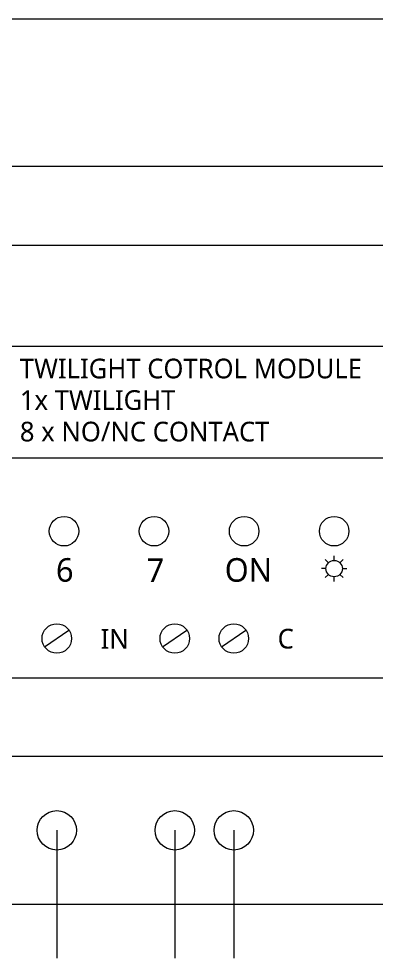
# Model space of a CAD drawing. Header units: millimetres. Extents: x 31.2 to 47.1, y 17.2 to 26.7.
# Drawn here: x 37.26 to 40.9, y 17.15 to 26.7 of the extents above; entities that cross this region are included whole.
import ezdxf

# ---------------------------------------------------------------- set-up
doc = ezdxf.new("R2010")
doc.units = ezdxf.units.MM
doc.header["$LTSCALE"] = 20
doc.layers.get('0').update_dxf_attribs({"lineweight": 5})
doc.styles.add('@Malgun Gothic', font='malgun.ttf')

msp = doc.modelspace()

# ---------------------------------------------------------------- linework, layer by layer
at = {"color": 7, "lineweight": 15}
for p, q in [((31.15, 26.7), (47.15, 26.7)), ((31.15, 26.7), (47.15, 26.7)), ((47.15, 25.2), (31.15, 25.2)), ((47.15, 25.2), (31.15, 25.2)), ((31.15, 24.4), (47.15, 24.4)), ((31.15, 24.4), (47.15, 24.4)), ((37.1068, 23.3725), (42.4384, 23.3725)), ((37.1068, 22.2363), (42.4384, 22.2363)), ((40.4119, 21.1697), (40.3788, 21.2028)), ((40.4708, 21.1941), (40.4708, 21.2409)), ((40.5298, 21.1697), (40.5629, 21.2028)), ((40.3874, 21.1107), (40.3406, 21.1107)), ((40.5542, 21.1107), (40.601, 21.1107)), ((40.4119, 21.0517), (40.3788, 21.0187)), ((40.4708, 20.9805), (40.4708, 21.0273)), ((40.5629, 21.0187), (40.5298, 21.0517)), ((37.5267, 20.3145), (37.7733, 20.4855)), ((38.7267, 20.3145), (38.9733, 20.4855)), ((39.3267, 20.3145), (39.5733, 20.4855)), ((31.15, 20), (47.15, 20)), ((31.15, 20), (47.15, 20)), ((47.15, 19.2), (31.15, 19.2)), ((47.15, 19.2), (31.15, 19.2)), ((37.65, 18.45), (37.65, 17.15)), ((38.85, 18.45), (38.85, 17.15)), ((39.45, 18.45), (39.45, 17.15)), ((31.15, 17.7), (47.15, 17.7)), ((31.15, 17.7), (47.15, 17.7))]:
    msp.add_line(p, q, dxfattribs=at)
for centre, radius in [((37.7238, 21.4908), 0.15), ((38.6395, 21.4908), 0.15), ((39.5552, 21.4908), 0.15), ((40.4708, 21.4908), 0.15), ((40.4708, 21.1107), 0.0834), ((37.65, 20.4), 0.15), ((38.85, 20.4), 0.15), ((39.45, 20.4), 0.15), ((37.65, 18.45), 0.2), ((38.85, 18.45), 0.2), ((39.45, 18.45), 0.2)]:
    msp.add_circle(centre, radius, dxfattribs=at)

# ---------------------------------------------------------------- texts
at = {"attachment_point": 7, "style": '@Malgun Gothic'}
for s, insert, char_height, line_spacing_factor in [('TWILIGHT COTROL MODULE', (37.2745, 23.0419), 0.200001, 1.004011), ('1x TWILIGHT', (37.2745, 22.7213), 0.200001, 1.004011), ('8 x NO/NC CONTACT', (37.2745, 22.4007), 0.200001, 1.004011), ('6', (37.6417, 20.9736), 0.24, 0.836677), ('7', (38.5626, 20.9736), 0.24, 0.836677), ('ON', (39.3578, 20.9736), 0.24, 0.836677), ('IN', (38.096, 20.2957), 0.2, 1.004011), ('C', (39.896, 20.2957), 0.2, 1.004011)]:
    msp.add_mtext(s, dxfattribs=dict(at, insert=insert, char_height=char_height, line_spacing_factor=line_spacing_factor))

doc.saveas('drawing.dxf')
